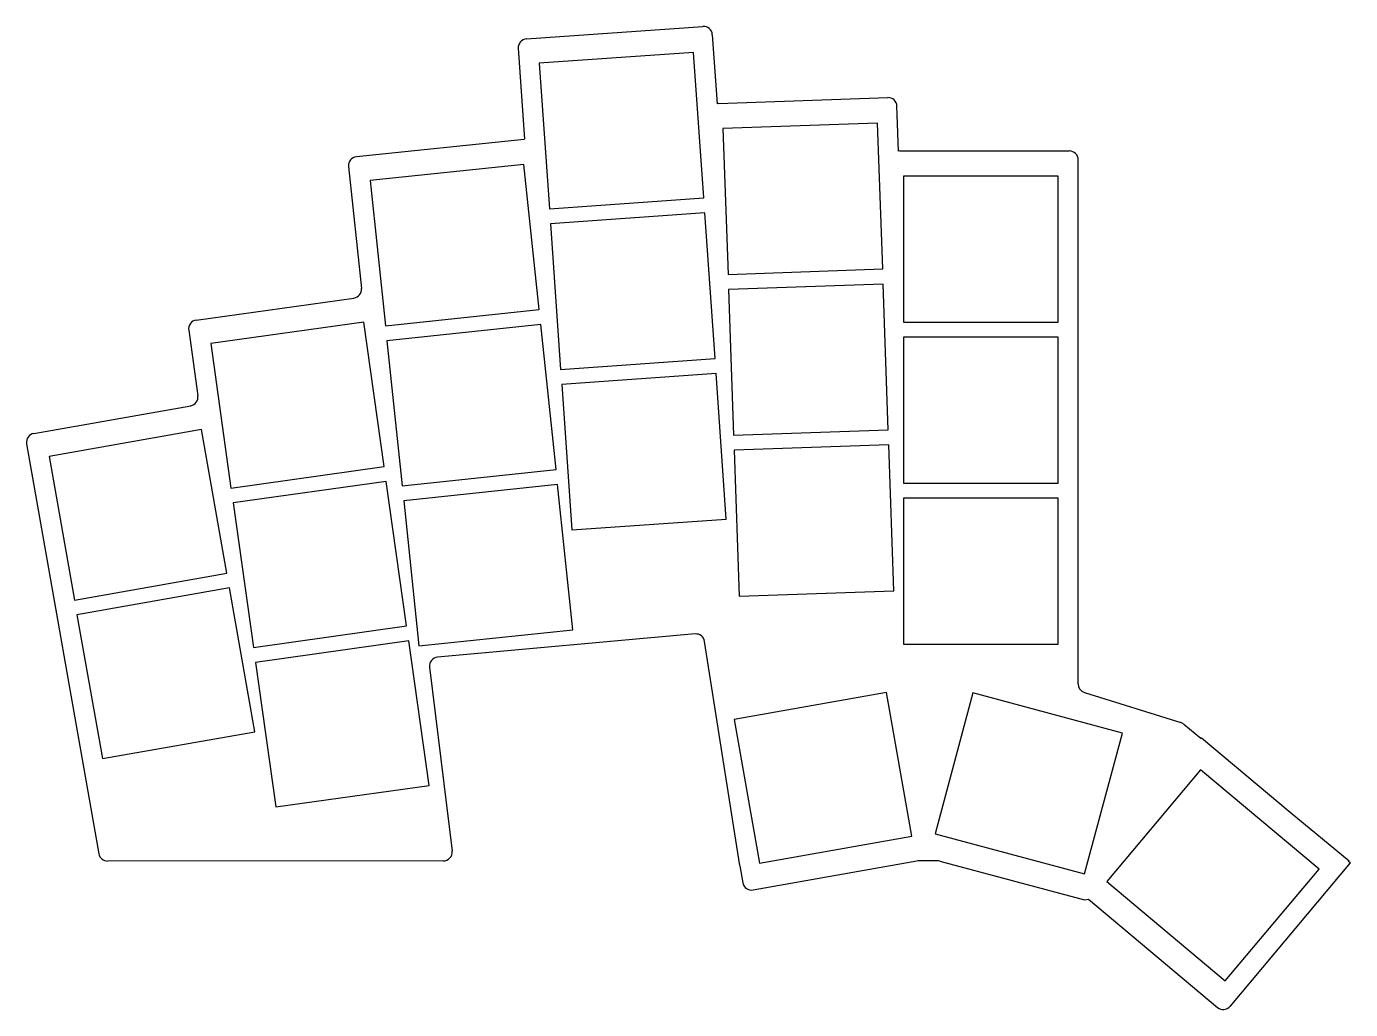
# Model space of a CAD drawing. Header units: millimetres. Extents: x -19 to 131, y -20 to 91.
import ezdxf

# ---------------------------------------------------------------- set-up
doc = ezdxf.new("R2010")
doc.units = ezdxf.units.MM

msp = doc.modelspace()

# ---------------------------------------------------------------- linework, layer by layer
for p, q in [((37.62, 89.66), (57.57, 91.06)), ((58.63, 90.13), (59.18, 82.32)), ((36.69, 88.59), (37.41, 78.33)), ((56.52, 88.13), (39.06, 86.9)), ((39.06, 86.9), (40.21, 70.44)), ((57.67, 71.67), (56.52, 88.13)), ((59.34, 82.35), (78.48, 83.02)), ((59.34, 82.35), (59.18, 82.32)), ((79.55, 81.05), (79.52, 82.05)), ((79.69, 76.96), (79.55, 81.05)), ((77.33, 80.12), (59.84, 79.51)), ((59.84, 79.51), (60.42, 63.02)), ((77.91, 63.64), (77.33, 80.12)), ((18.39, 76.34), (37.35, 78.33)), ((37.41, 78.33), (37.35, 78.33)), ((79.85, 76.98), (79.69, 76.96)), ((79.85, 76.98), (99.01, 76.98)), ((17.5, 75.24), (18.95, 61.45)), ((37.33, 75.46), (19.93, 73.63)), ((39.06, 59.05), (37.33, 75.46)), ((100.01, 16.72), (100.01, 75.98)), ((19.93, 73.63), (21.66, 57.22)), ((97.76, 74.13), (80.26, 74.13)), ((80.26, 74.13), (80.26, 57.63)), ((97.76, 57.63), (97.76, 74.13)), ((40.21, 70.44), (57.67, 71.67)), ((57.79, 69.97), (40.33, 68.75)), ((58.94, 53.51), (57.79, 69.97)), ((40.33, 68.75), (41.48, 52.29)), ((60.42, 63.02), (77.91, 63.64)), ((77.97, 61.94), (60.48, 61.33)), ((78.54, 45.45), (77.97, 61.94)), ((0.27, 57.85), (18.09, 60.35)), ((60.48, 61.33), (61.05, 44.84)), ((21.66, 57.22), (39.06, 59.05)), ((19.24, 57.63), (1.91, 55.2)), ((21.53, 41.29), (19.24, 57.63)), ((39.24, 57.36), (21.83, 55.53)), ((40.96, 40.95), (39.24, 57.36)), ((80.26, 57.63), (97.76, 57.63)), ((-0.58, 56.72), (0.47, 49.29)), ((21.83, 55.53), (23.56, 39.12)), ((97.76, 55.93), (80.26, 55.93)), ((80.26, 55.93), (80.26, 39.43)), ((97.76, 39.43), (97.76, 55.93)), ((1.91, 55.2), (4.2, 38.86)), ((41.48, 52.29), (58.94, 53.51)), ((59.06, 51.81), (41.6, 50.59)), ((60.21, 35.35), (59.06, 51.81)), ((41.6, 50.59), (42.75, 34.13)), ((-18.1, 45.04), (-0.35, 48.17)), ((0.86, 45.49), (-16.37, 42.45)), ((3.73, 29.24), (0.86, 45.49)), ((61.05, 44.84), (78.54, 45.45)), ((-18.91, 43.88), (-10.73, -2.48)), ((78.6, 43.75), (61.11, 43.14)), ((79.18, 27.26), (78.6, 43.75)), ((-16.37, 42.45), (-13.51, 26.2)), ((61.11, 43.14), (61.69, 26.65)), ((4.2, 38.86), (21.53, 41.29)), ((23.56, 39.12), (40.96, 40.95)), ((21.77, 39.61), (4.44, 37.18)), ((24.07, 23.27), (21.77, 39.61)), ((41.14, 39.26), (23.74, 37.43)), ((42.86, 22.85), (41.14, 39.26)), ((80.26, 39.43), (97.76, 39.43)), ((23.74, 37.43), (25.46, 21.02)), ((97.76, 37.73), (80.26, 37.73)), ((80.26, 37.73), (80.26, 21.23)), ((97.76, 21.23), (97.76, 37.73)), ((4.44, 37.18), (6.74, 20.84)), ((42.75, 34.13), (60.21, 35.35)), ((-13.51, 26.2), (3.73, 29.24)), ((4.02, 27.57), (-13.21, 24.53)), ((6.89, 11.32), (4.02, 27.57)), ((61.69, 26.65), (79.18, 27.26)), ((-13.21, 24.53), (-10.34, 8.28)), ((6.74, 20.84), (24.07, 23.27)), ((25.46, 21.02), (42.86, 22.85)), ((24.3, 21.59), (6.97, 19.15)), ((26.6, 5.25), (24.3, 21.59)), ((56.69, 22.37), (27.56, 19.73)), ((61.74, -3.83), (57.76, 21.52)), ((80.26, 21.23), (97.76, 21.23)), ((6.97, 19.15), (9.27, 2.81)), ((26.66, 18.61), (29.21, -2.18)), ((78.35, 15.74), (61.11, 12.7)), ((81.21, -0.51), (78.35, 15.74)), ((88.11, 15.7), (83.84, -0.24)), ((105.01, 11.17), (88.11, 15.7)), ((100.71, 15.76), (111.6, 12.37)), ((61.11, 12.7), (63.98, -3.55)), ((111.94, 12.18), (113.89, 10.57)), ((-10.34, 8.28), (6.89, 11.32)), ((100.74, -4.76), (105.01, 11.17)), ((113.89, 10.57), (113.95, 10.64)), ((113.95, 10.64), (123.99, 2.23)), ((113.85, 7.01), (103.24, -5.63)), ((127.25, -4.24), (113.85, 7.01)), ((9.27, 2.81), (26.6, 5.25)), ((123.99, 2.22), (130.65, -3.28)), ((63.98, -3.55), (81.21, -0.51)), ((83.84, -0.24), (100.74, -4.76)), ((28.22, -3.3), (-9.75, -3.31)), ((61.74, -3.85), (62.08, -5.76)), ((63.24, -6.57), (81.78, -3.3)), ((84.09, -3.29), (81.95, -3.29)), ((84.35, -3.32), (100.71, -7.71)), ((116.65, -16.87), (127.25, -4.24)), ((117.18, -19.74), (130.81, -3.5)), ((130.65, -3.28), (130.55, -3.28)), ((130.55, -3.28), (130.81, -3.5)), ((103.24, -5.63), (116.65, -16.87)), ((100.71, -7.71), (101.17, -7.61)), ((101.17, -7.61), (101.19, -7.63)), ((101.19, -7.63), (115.77, -19.86))]:
    msp.add_line(p, q)
for centre, start, end in [((57.64, 90.06), 4, 94), ((37.69, 88.66), 94, 184), ((78.52, 82.02), 2, 92), ((99.01, 75.98), 0, 90), ((18.49, 75.34), 96, 186), ((17.95, 61.34), 278, 6), ((0.41, 56.86), 98, 188), ((-0.53, 49.16), 280, 8), ((-17.92, 44.06), 100, 190), ((56.78, 21.37), 8.9155, 95.1642), ((27.65, 18.74), 95.1642, 187), ((101.01, 16.72), 180, 252.6836), ((111.3, 11.41), 50.4256, 72.6836), ((124.63, 2.99), 230, 230.4256), ((-9.75, -2.31), 190, 270.0122), ((28.22, -2.3), 270.0122, 7), ((62.73, -3.68), 188.9155, 190), ((81.96, -4.29), 90.0122, 100), ((84.09, -4.29), 75, 90.0122), ((63.07, -5.59), 190, 280), ((116.41, -19.1), 230, 320)]:
    msp.add_arc(centre, 1, start, end)

doc.saveas('drawing.dxf')
